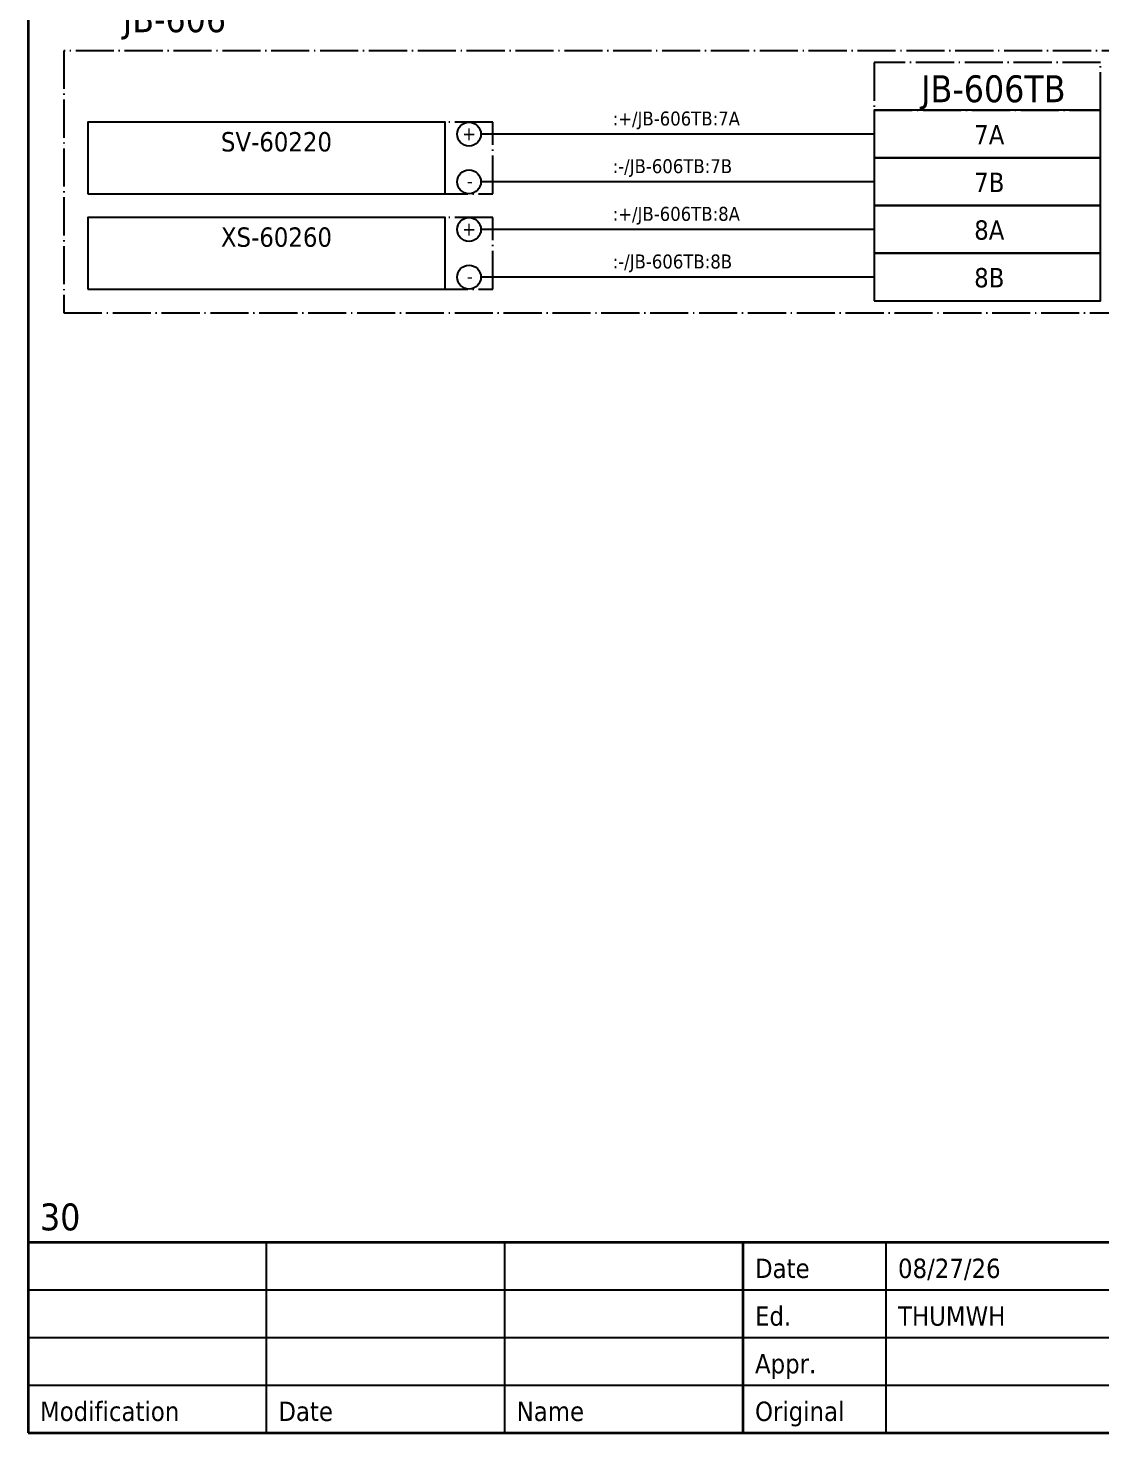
# Model space of a CAD drawing. Header units: millimetres. Extents: x 0 to 1792788, y -13 to 262234.
# Drawn here: x 0 to 90, y 0 to 117.9 of the extents above; entities that cross this region are included whole.
import ezdxf
from ezdxf.enums import TextEntityAlignment as Align

# ---------------------------------------------------------------- set-up
doc = ezdxf.new("R2010")
doc.units = ezdxf.units.MM
doc.linetypes.add('EPL_DASHDOT', pattern=[1, 0.8, -0.1, 0, -0.1])
for name, color, linetype, lineweight in [('EPLAN108', 5, 'Continuous', 35), ('EPLAN201', 7, 'Continuous', 35), ('EPLAN300', 5, 'Continuous', 25), ('EPLAN302', 5, 'Continuous', 25), ('EPLAN305', 5, 'Continuous', 25), ('EPLAN307', 134, 'EPL_DASHDOT', 25), ('EPLAN311', 7, 'Continuous', 25), ('EPLAN400', 5, 'Continuous', 35), ('EPLAN405', 7, 'Continuous', 25), ('EPLAN420', 7, 'Continuous', 35), ('EPLAN421', 5, 'Continuous', 35), ('EPLAN433', 251, 'Continuous', 35), ('EPLAN440', 73, 'Continuous', 35), ('EPLAN451', 7, 'Continuous', 35), ('EPLAN452', 7, 'Continuous', 35), ('EPLAN453', 7, 'Continuous', 35), ('EPLAN500', 7, 'Continuous', 35), ('EPLAN501', 7, 'Continuous', 35), ('EPLAN502', 7, 'Continuous', 35), ('EPLAN503', 7, 'Continuous', 35), ('EPLAN504', 7, 'Continuous', 35)]:
    doc.layers.add(name, color=color, linetype=linetype, lineweight=lineweight)
doc.styles.add('Tahoma', font='')
doc.styles.get('Tahoma').set_extended_font_data('Tahoma')

# ---------------------------------------------------------------- blocks, each defined once
blk = doc.blocks.new('EPLFRAME')
at = {"layer": 'EPLAN201', "linetype": 'Continuous', "lineweight": 35, "ltscale": 4}
for p, q in [((0, 16), (420, 16)), ((60, 0), (60, 16))]:
    blk.add_line(p, q, dxfattribs=at)
at = {"layer": 'EPLAN201', "linetype": 'Continuous', "lineweight": 25, "ltscale": 4}
for p, q in [((20, 0), (20, 16)), ((40, 0), (40, 16)), ((72, 0), (72, 16)), ((0, 12), (100, 12)), ((0, 8), (100, 8)), ((0, 4), (184, 4))]:
    blk.add_line(p, q, dxfattribs=at)
at = {"layer": 'EPLAN201', "linetype": 'Continuous', "lineweight": 35, "ltscale": 4}
blk.add_lwpolyline([(0, 0), (420, 0), (420, 297), (0, 297)], close=True, dxfattribs=at)
at = {"layer": 'EPLAN201', "color": 7, "style": 'Tahoma'}
for s, height, p in [('Date', 1.625, (61, 13)), ('Ed.', 1.625, (61, 9)), ('Appr.', 1.625, (61, 5)), ('Modification', 1.6254, (1, 1)), ('Date', 1.625, (21, 1)), ('Name', 1.625, (41, 1)), ('Original', 1.625, (61, 1))]:
    blk.add_text(s, height=height, dxfattribs=at).set_placement(p)
at = {"layer": 'EPLAN451', "color": 7, "style": 'Tahoma'}
for tag, p, height in [('14_10014', (101, 12), 2.26), ('14_10015', (185, 12), 2.26), ('14_10011', (101, 5), 2.26), ('14_10013', (332, 5), 1.63), ('14_10151', (73, 1), 1.63), ('14_10300', (415, 1), 1.63)]:
    blk.add_attdef(tag, p, '', height=height, dxfattribs=at)
blk.add_attdef('4_25020', text='', height=1.63, dxfattribs=at).set_placement((413, 1), align=Align.RIGHT)
at = {"layer": 'EPLAN452', "color": 7, "style": 'Tahoma'}
for tag, p, height in [('4_11041', (1, 17), 2.26), ('4_11071[1]', (1, 13), 1.63), ('4_11074[1]', (21, 13), 1.63), ('4_11070[1]', (41, 13), 1.63), ('4_11024', (73, 13), 1.63), ('4_11011', (231, 12), 2.26), ('4_11030', (301, 12), 2.26), ('4_20132_1001', (374, 13), 1.63), ('4_11071[2]', (1, 9), 1.63), ('4_11074[2]', (21, 9), 1.63), ('4_11070[2]', (41, 9), 1.63), ('4_11022', (73, 9), 1.63), ('4_20134_1001', (374, 9), 1.63), ('4_11071[3]', (1, 5), 1.63), ('4_11074[3]', (21, 5), 1.63), ('4_11070[3]', (41, 5), 1.63), ('4_11080', (73, 5), 1.63), ('4_11059', (301, 5), 1.63)]:
    blk.add_attdef(tag, p, '', height=height, dxfattribs=at)
for tag, height, p in [('4_11040', 2.26, (419, 17)), ('4_11000', 1.63, (419, 5)), ('4_11085', 1.63, (141, 1)), ('4_11086', 1.63, (183, 1))]:
    blk.add_attdef(tag, text='', height=height, dxfattribs=at).set_placement(p, align=Align.RIGHT)
at = {"layer": 'EPLAN453', "color": 7, "style": 'Tahoma'}
for tag, p in [('53_19005_1', (21, 293)), ('53_19005', (63, 293)), ('53_19005_8', (105, 293)), ('53_19005_6', (147, 293)), ('53_19005_7', (189, 293)), ('53_19005_9', (231, 293)), ('53_19005_3', (273, 293)), ('53_19005_2', (315, 293)), ('53_19005_4', (357, 293)), ('53_19005_5', (399, 293))]:
    blk.add_attdef(tag, text='', height=1.35, dxfattribs=at).set_placement(p, align=Align.BOTTOM_CENTER)
blk = doc.blocks.new('EPLSYM_LibrarySPECIAL_en_US_Symbol427_Variant5_Placement1_102')
at = {"layer": 'EPLAN421', "color": 5, "style": 'Tahoma'}
for tag, p in [('17_20029[1]', (-0.9525, 3.335)), ('17_20029[2]', (20.0025, 3.335))]:
    blk.add_attdef(tag, text='', height=1.1739, dxfattribs=at).set_placement(p, align=Align.BOTTOM_RIGHT)
at = {"layer": 'EPLAN433', "color": 251, "style": 'Tahoma'}
blk.add_attdef('17_20406_1', text='', height=1.6254, dxfattribs=at).set_placement((0.9525, 1.5875), align=Align.BOTTOM_RIGHT)
blk.add_attdef('17_20406', text='', height=1.6254, dxfattribs=at).set_placement((0.9525, 1.5875), align=Align.BOTTOM_LEFT)
blk = doc.blocks.new('EPLSYM_LibrarySPECIAL_en_US_Symbol427_Variant5_Placement1_103')
at = {"layer": 'EPLAN421', "color": 5, "style": 'Tahoma'}
for tag, p in [('17_20029[1]', (-0.9525, 3.335)), ('17_20029[2]', (20.0025, 3.335))]:
    blk.add_attdef(tag, text='', height=1.1739, dxfattribs=at).set_placement(p, align=Align.BOTTOM_RIGHT)
at = {"layer": 'EPLAN433', "color": 251, "style": 'Tahoma'}
blk.add_attdef('17_20406_1', text='', height=1.6254, dxfattribs=at).set_placement((0.9525, 1.5875), align=Align.BOTTOM_RIGHT)
blk.add_attdef('17_20406', text='', height=1.6254, dxfattribs=at).set_placement((0.9525, 1.5875), align=Align.BOTTOM_LEFT)
blk = doc.blocks.new('EPLSYM_LibrarySPECIAL_en_US_Symbol427_Variant5_Placement1_104')
at = {"layer": 'EPLAN421', "color": 5, "style": 'Tahoma'}
for tag, p in [('17_20029[1]', (-0.9525, 3.335)), ('17_20029[2]', (20.0025, 3.335))]:
    blk.add_attdef(tag, text='', height=1.1739, dxfattribs=at).set_placement(p, align=Align.BOTTOM_RIGHT)
at = {"layer": 'EPLAN433', "color": 251, "style": 'Tahoma'}
blk.add_attdef('17_20406_1', text='', height=1.6254, dxfattribs=at).set_placement((0.9525, 1.5875), align=Align.BOTTOM_RIGHT)
blk.add_attdef('17_20406', text='', height=1.6254, dxfattribs=at).set_placement((0.9525, 1.5875), align=Align.BOTTOM_LEFT)
blk = doc.blocks.new('EPLSYM_LibrarySPECIAL_en_US_Symbol427_Variant5_Placement1_105')
at = {"layer": 'EPLAN421', "color": 5, "style": 'Tahoma'}
for tag, p in [('17_20029[1]', (-0.9525, 3.335)), ('17_20029[2]', (20.0025, 3.335))]:
    blk.add_attdef(tag, text='', height=1.1739, dxfattribs=at).set_placement(p, align=Align.BOTTOM_RIGHT)
at = {"layer": 'EPLAN433', "color": 251, "style": 'Tahoma'}
blk.add_attdef('17_20406_1', text='', height=1.6254, dxfattribs=at).set_placement((0.9525, 1.5875), align=Align.BOTTOM_RIGHT)
blk.add_attdef('17_20406', text='', height=1.6254, dxfattribs=at).set_placement((0.9525, 1.5875), align=Align.BOTTOM_LEFT)
blk = doc.blocks.new('EPLSYM_LibrarySPECIAL_Symbol17_Variant3_Placement1')
at = {"layer": 'EPLAN302', "lineweight": 25, "ltscale": 4}
blk.add_line((4, 0), (1, 0), dxfattribs=at)
blk.add_circle((0, 0), 1, dxfattribs=at)
at = {"layer": 'EPLAN420', "color": 7, "style": 'Tahoma'}
blk.add_attdef('17_20036', text='', height=1.6254, dxfattribs=at).set_placement((-1.5, -0.16254), align=Align.MIDDLE_RIGHT)
at = {"layer": 'EPLAN421', "color": 5, "style": 'Tahoma'}
blk.add_attdef('17_20039', text='', height=1.1739, dxfattribs=at).set_placement((3, 1), align=Align.BOTTOM_RIGHT)
blk = doc.blocks.new('EPLSYM_LibrarySPECIAL_Symbol308_Variant0_Placement0')
at = {"layer": 'EPLAN405', "color": 7, "style": 'Tahoma'}
for tag, p in [('17_31011', (1.5, 6.35)), ('17_31002', (1.5, 0.5))]:
    blk.add_attdef(tag, text='', height=1.17, dxfattribs=at).set_placement(p, align=Align.BOTTOM_LEFT)
for tag, p in [('17_31004', (1.5, 4.4)), ('17_31003', (1.5, 2.45))]:
    blk.add_attdef(tag, p, '', height=1.17, dxfattribs=at)
blk = doc.blocks.new('EPLSYM_LibrarySPECIAL_Symbol2_Variant0_Placement1_51')
at = {"layer": 'EPLAN307', "lineweight": 25, "ltscale": 4}
blk.add_lwpolyline([(0, -6), (34, -6), (34, 0), (0, 0)], close=True, dxfattribs=at)
at = {"layer": 'EPLAN400', "color": 5, "style": 'Tahoma'}
blk.add_attdef('88_20010', text='', height=2.2575, dxfattribs=at).set_placement((-1.5, -0.9515), align=Align.TOP_RIGHT)
at = {"layer": 'EPLAN500', "color": 7, "style": 'Tahoma'}
blk.add_attdef('88_20027', text='', height=1.6254, dxfattribs=at).set_placement((-1.5, -4.57508), align=Align.TOP_RIGHT)
at = {"layer": 'EPLAN501', "color": 7, "style": 'Tahoma'}
blk.add_attdef('88_20011', text='', height=1.6254, dxfattribs=at).set_placement((-1.5, -9.97508), align=Align.TOP_RIGHT)
at = {"layer": 'EPLAN502', "color": 7, "style": 'Tahoma'}
blk.add_attdef('88_20025', text='', height=1.6254, dxfattribs=at).set_placement((-1.5, -12.67508), align=Align.TOP_RIGHT)
at = {"layer": 'EPLAN503', "color": 7, "style": 'Tahoma'}
blk.add_attdef('88_20024', text='', height=1.6254, dxfattribs=at).set_placement((-1.5, -15.37508), align=Align.TOP_RIGHT)
at = {"layer": 'EPLAN504', "color": 7, "style": 'Tahoma'}
blk.add_attdef('88_20901[1]', text='', height=1.6254, dxfattribs=at).set_placement((-1.5, -7.27508), align=Align.TOP_RIGHT)
blk = doc.blocks.new('EPLSYM_LibrarySPECIAL_Symbol2_Variant0_Placement1_52')
at = {"layer": 'EPLAN307', "lineweight": 25, "ltscale": 4}
blk.add_lwpolyline([(0, -6), (34, -6), (34, 0), (0, 0)], close=True, dxfattribs=at)
at = {"layer": 'EPLAN400', "color": 5, "style": 'Tahoma'}
blk.add_attdef('88_20010', text='', height=2.2575, dxfattribs=at).set_placement((-1.5, -0.9515), align=Align.TOP_RIGHT)
at = {"layer": 'EPLAN500', "color": 7, "style": 'Tahoma'}
blk.add_attdef('88_20027', text='', height=1.6254, dxfattribs=at).set_placement((-1.5, -4.57508), align=Align.TOP_RIGHT)
at = {"layer": 'EPLAN501', "color": 7, "style": 'Tahoma'}
blk.add_attdef('88_20011', text='', height=1.6254, dxfattribs=at).set_placement((-1.5, -9.97508), align=Align.TOP_RIGHT)
at = {"layer": 'EPLAN502', "color": 7, "style": 'Tahoma'}
blk.add_attdef('88_20025', text='', height=1.6254, dxfattribs=at).set_placement((-1.5, -12.67508), align=Align.TOP_RIGHT)
at = {"layer": 'EPLAN503', "color": 7, "style": 'Tahoma'}
blk.add_attdef('88_20024', text='', height=1.6254, dxfattribs=at).set_placement((-1.5, -15.37508), align=Align.TOP_RIGHT)
at = {"layer": 'EPLAN504', "color": 7, "style": 'Tahoma'}
blk.add_attdef('88_20901[1]', text='', height=1.6254, dxfattribs=at).set_placement((-1.5, -7.27508), align=Align.TOP_RIGHT)
blk = doc.blocks.new('EPLSYM_LibrarySPECIAL_Symbol0_Variant0_Placement1_51')
at = {"layer": 'EPLAN305', "lineweight": 25, "ltscale": 4}
blk.add_lwpolyline([(0, -6), (30, -6), (30, 0), (0, 0)], close=True, dxfattribs=at)
at = {"layer": 'EPLAN440', "color": 73, "style": 'Tahoma'}
blk.add_attdef('17_20300', text='', height=1.6254, dxfattribs=at).set_placement((-1.5, -4.57508), align=Align.TOP_RIGHT)
at = {"layer": 'EPLAN500', "color": 7, "style": 'Tahoma'}
blk.add_attdef('17_20027', text='', height=1.6254, dxfattribs=at).set_placement((-1.5, -7.27508), align=Align.TOP_RIGHT)
at = {"layer": 'EPLAN501', "color": 7, "style": 'Tahoma'}
blk.add_attdef('17_20011', text='', height=1.6254, dxfattribs=at).set_placement((-1.5, -12.67508), align=Align.TOP_RIGHT)
at = {"layer": 'EPLAN502', "color": 7, "style": 'Tahoma'}
blk.add_attdef('17_20025', text='', height=1.6254, dxfattribs=at).set_placement((-1.5, -15.37508), align=Align.TOP_RIGHT)
at = {"layer": 'EPLAN503', "color": 7, "style": 'Tahoma'}
blk.add_attdef('17_20024', text='', height=1.6254, dxfattribs=at).set_placement((-1.5, -18.07508), align=Align.TOP_RIGHT)
at = {"layer": 'EPLAN504', "color": 7, "style": 'Tahoma'}
blk.add_attdef('17_20901[1]', text='', height=1.6254, dxfattribs=at).set_placement((-1.5, -9.97508), align=Align.TOP_RIGHT)
blk = doc.blocks.new('EPLSYM_LibrarySPECIAL_Symbol0_Variant0_Placement1_52')
at = {"layer": 'EPLAN305', "lineweight": 25, "ltscale": 4}
blk.add_lwpolyline([(0, -6), (30, -6), (30, 0), (0, 0)], close=True, dxfattribs=at)
at = {"layer": 'EPLAN440', "color": 73, "style": 'Tahoma'}
blk.add_attdef('17_20300', text='', height=1.6254, dxfattribs=at).set_placement((-1.5, -4.57508), align=Align.TOP_RIGHT)
at = {"layer": 'EPLAN500', "color": 7, "style": 'Tahoma'}
blk.add_attdef('17_20027', text='', height=1.6254, dxfattribs=at).set_placement((-1.5, -7.27508), align=Align.TOP_RIGHT)
at = {"layer": 'EPLAN501', "color": 7, "style": 'Tahoma'}
blk.add_attdef('17_20011', text='', height=1.6254, dxfattribs=at).set_placement((-1.5, -12.67508), align=Align.TOP_RIGHT)
at = {"layer": 'EPLAN502', "color": 7, "style": 'Tahoma'}
blk.add_attdef('17_20025', text='', height=1.6254, dxfattribs=at).set_placement((-1.5, -15.37508), align=Align.TOP_RIGHT)
at = {"layer": 'EPLAN503', "color": 7, "style": 'Tahoma'}
blk.add_attdef('17_20024', text='', height=1.6254, dxfattribs=at).set_placement((-1.5, -18.07508), align=Align.TOP_RIGHT)
at = {"layer": 'EPLAN504', "color": 7, "style": 'Tahoma'}
blk.add_attdef('17_20901[1]', text='', height=1.6254, dxfattribs=at).set_placement((-1.5, -9.97508), align=Align.TOP_RIGHT)
blk = doc.blocks.new('EPLSYM_LibrarySPECIAL_Symbol2_Variant0_Placement1_55')
at = {"layer": 'EPLAN307', "lineweight": 25, "ltscale": 4}
blk.add_lwpolyline([(0, -22), (119, -22), (119, 0), (0, 0)], close=True, dxfattribs=at)
at = {"layer": 'EPLAN400', "color": 5, "style": 'Tahoma'}
blk.add_attdef('88_20010', text='', height=2.2575, dxfattribs=at).set_placement((-1.5, -0.9515), align=Align.TOP_RIGHT)
at = {"layer": 'EPLAN500', "color": 7, "style": 'Tahoma'}
blk.add_attdef('88_20027', text='', height=1.6254, dxfattribs=at).set_placement((-1.5, -4.57508), align=Align.TOP_RIGHT)
at = {"layer": 'EPLAN501', "color": 7, "style": 'Tahoma'}
blk.add_attdef('88_20011', text='', height=1.6254, dxfattribs=at).set_placement((-1.5, -9.97508), align=Align.TOP_RIGHT)
at = {"layer": 'EPLAN502', "color": 7, "style": 'Tahoma'}
blk.add_attdef('88_20025', text='', height=1.6254, dxfattribs=at).set_placement((-1.5, -12.67508), align=Align.TOP_RIGHT)
at = {"layer": 'EPLAN503', "color": 7, "style": 'Tahoma'}
blk.add_attdef('88_20024', text='', height=1.6254, dxfattribs=at).set_placement((-1.5, -15.37508), align=Align.TOP_RIGHT)
at = {"layer": 'EPLAN504', "color": 7, "style": 'Tahoma'}
blk.add_attdef('88_20901[1]', text='', height=1.6254, dxfattribs=at).set_placement((-1.5, -7.27508), align=Align.TOP_RIGHT)

msp = doc.modelspace()

# ---------------------------------------------------------------- linework, layer by layer
at = {"layer": 'EPLAN300', "lineweight": 25, "ltscale": 4}
for points in [[(71, 107), (90, 107), (90, 111), (71, 111)], [(71, 103), (90, 103), (90, 107), (71, 107)], [(71, 99), (90, 99), (90, 103), (71, 103)], [(71, 95), (90, 95), (90, 99), (71, 99)]]:
    msp.add_lwpolyline(points, close=True, dxfattribs=at)
at = {"layer": 'EPLAN307', "lineweight": 25, "ltscale": 4}
msp.add_lwpolyline([(71, 111), (90, 111), (90, 115), (71, 115)], close=True, dxfattribs=at)
at = {"layer": 'EPLAN311', "ltscale": 4}
for p, q in [((71, 109), (39, 109)), ((71, 105), (39, 105)), ((71, 101), (39, 101)), ((71, 97), (39, 97))]:
    msp.add_line(p, q, dxfattribs=at)

# ---------------------------------------------------------------- block references
ref = msp.add_blockref('EPLFRAME', (0, 0))
ref.add_attrib('4_11041', '30', (1, 17), dxfattribs={"layer": 'EPLAN452', "color": 7, "height": 2.257, "style": 'Tahoma'})
ref.add_attrib('4_11022', 'THUMWH', (73, 9), dxfattribs={"layer": 'EPLAN452', "color": 7, "height": 1.625, "style": 'Tahoma'})
ref.add_attrib('4_11024', '08/27/26', (73, 13), dxfattribs={"layer": 'EPLAN452', "color": 7, "height": 1.625, "style": 'Tahoma'})
ref = msp.add_blockref('EPLSYM_LibrarySPECIAL_Symbol2_Variant0_Placement1_55', (3, 116))
ref.add_attrib('88_20010', 'JB-606', dxfattribs={"layer": 'EPLAN400', "color": 5, "height": 2.257, "style": 'Tahoma'}).set_placement((16.61, 119.81), align=Align.TOP_RIGHT)
ref = msp.add_blockref('EPLSYM_LibrarySPECIAL_Symbol308_Variant0_Placement0', (49, 109))
ref.add_attrib('17_31011', ':+/JB-606TB:7A', dxfattribs={"layer": 'EPLAN405', "color": 7, "height": 1.1739, "style": 'Tahoma'}).set_placement((49.05, 109.37), align=Align.BOTTOM_LEFT)
for name, p in [('EPLSYM_LibrarySPECIAL_Symbol2_Variant0_Placement1_51', (5, 110)), ('EPLSYM_LibrarySPECIAL_Symbol2_Variant0_Placement1_52', (5, 102))]:
    msp.add_blockref(name, p)
ref = msp.add_blockref('EPLSYM_LibrarySPECIAL_Symbol0_Variant0_Placement1_51', (5, 110))
ref.add_attrib('17_20011', 'SV-60220', dxfattribs={"layer": 'EPLAN501', "color": 7, "height": 1.625, "style": 'Tahoma'}).set_placement((25.5, 109.17), align=Align.TOP_RIGHT)
ref = msp.add_blockref('EPLSYM_LibrarySPECIAL_Symbol17_Variant3_Placement1', (37, 109))
ref.add_attrib('17_20039', '+', dxfattribs={"layer": 'EPLAN421', "color": 5, "height": 1.17, "style": 'Tahoma'}).set_placement((37.59, 108.12), align=Align.BOTTOM_RIGHT)
ref = msp.add_blockref('EPLSYM_LibrarySPECIAL_en_US_Symbol427_Variant5_Placement1_102', (71, 109))
ref.add_attrib('17_20011', '7A', dxfattribs={"layer": 'EPLAN501', "color": 7, "height": 1.625, "style": 'Tahoma'}).set_placement((80.66, 107.65), align=Align.BOTTOM_CENTER)
ref = msp.add_blockref('EPLSYM_LibrarySPECIAL_Symbol308_Variant0_Placement0', (49, 105))
ref.add_attrib('17_31011', ':-/JB-606TB:7B', dxfattribs={"layer": 'EPLAN405', "color": 7, "height": 1.1739, "style": 'Tahoma'}).set_placement((49.05, 105.37), align=Align.BOTTOM_LEFT)
ref = msp.add_blockref('EPLSYM_LibrarySPECIAL_Symbol17_Variant3_Placement1', (37, 105))
ref.add_attrib('17_20039', '-', dxfattribs={"layer": 'EPLAN421', "color": 5, "height": 1.17, "style": 'Tahoma'}).set_placement((37.32, 104.13), align=Align.BOTTOM_RIGHT)
ref = msp.add_blockref('EPLSYM_LibrarySPECIAL_en_US_Symbol427_Variant5_Placement1_103', (71, 105))
ref.add_attrib('17_20011', '7B', dxfattribs={"layer": 'EPLAN501', "color": 7, "height": 1.625, "style": 'Tahoma'}).set_placement((80.66, 103.65), align=Align.BOTTOM_CENTER)
ref = msp.add_blockref('EPLSYM_LibrarySPECIAL_Symbol308_Variant0_Placement0', (49, 101))
ref.add_attrib('17_31011', ':+/JB-606TB:8A', dxfattribs={"layer": 'EPLAN405', "color": 7, "height": 1.1739, "style": 'Tahoma'}).set_placement((49.05, 101.37), align=Align.BOTTOM_LEFT)
ref = msp.add_blockref('EPLSYM_LibrarySPECIAL_Symbol0_Variant0_Placement1_52', (5, 102))
ref.add_attrib('17_20011', 'XS-60260', dxfattribs={"layer": 'EPLAN501', "color": 7, "height": 1.625, "style": 'Tahoma'}).set_placement((25.5, 101.17), align=Align.TOP_RIGHT)
ref = msp.add_blockref('EPLSYM_LibrarySPECIAL_Symbol17_Variant3_Placement1', (37, 101))
ref.add_attrib('17_20039', '+', dxfattribs={"layer": 'EPLAN421', "color": 5, "height": 1.17, "style": 'Tahoma'}).set_placement((37.59, 100.12), align=Align.BOTTOM_RIGHT)
ref = msp.add_blockref('EPLSYM_LibrarySPECIAL_en_US_Symbol427_Variant5_Placement1_104', (71, 101))
ref.add_attrib('17_20011', '8A', dxfattribs={"layer": 'EPLAN501', "color": 7, "height": 1.625, "style": 'Tahoma'}).set_placement((80.66, 99.65), align=Align.BOTTOM_CENTER)
ref = msp.add_blockref('EPLSYM_LibrarySPECIAL_Symbol17_Variant3_Placement1', (37, 97))
ref.add_attrib('17_20039', '-', dxfattribs={"layer": 'EPLAN421', "color": 5, "height": 1.17, "style": 'Tahoma'}).set_placement((37.32, 96.13), align=Align.BOTTOM_RIGHT)
ref = msp.add_blockref('EPLSYM_LibrarySPECIAL_Symbol308_Variant0_Placement0', (49, 97))
ref.add_attrib('17_31011', ':-/JB-606TB:8B', dxfattribs={"layer": 'EPLAN405', "color": 7, "height": 1.1739, "style": 'Tahoma'}).set_placement((49.05, 97.37), align=Align.BOTTOM_LEFT)
ref = msp.add_blockref('EPLSYM_LibrarySPECIAL_en_US_Symbol427_Variant5_Placement1_105', (71, 97))
ref.add_attrib('17_20011', '8B', dxfattribs={"layer": 'EPLAN501', "color": 7, "height": 1.625, "style": 'Tahoma'}).set_placement((80.66, 95.65), align=Align.BOTTOM_CENTER)

# ---------------------------------------------------------------- texts
at = {"layer": 'EPLAN108', "color": 5, "style": 'Tahoma'}
msp.add_text('JB-606TB', height=2.257, dxfattribs=at).set_placement((81, 111), align=Align.BOTTOM_CENTER)

doc.saveas('drawing.dxf')
